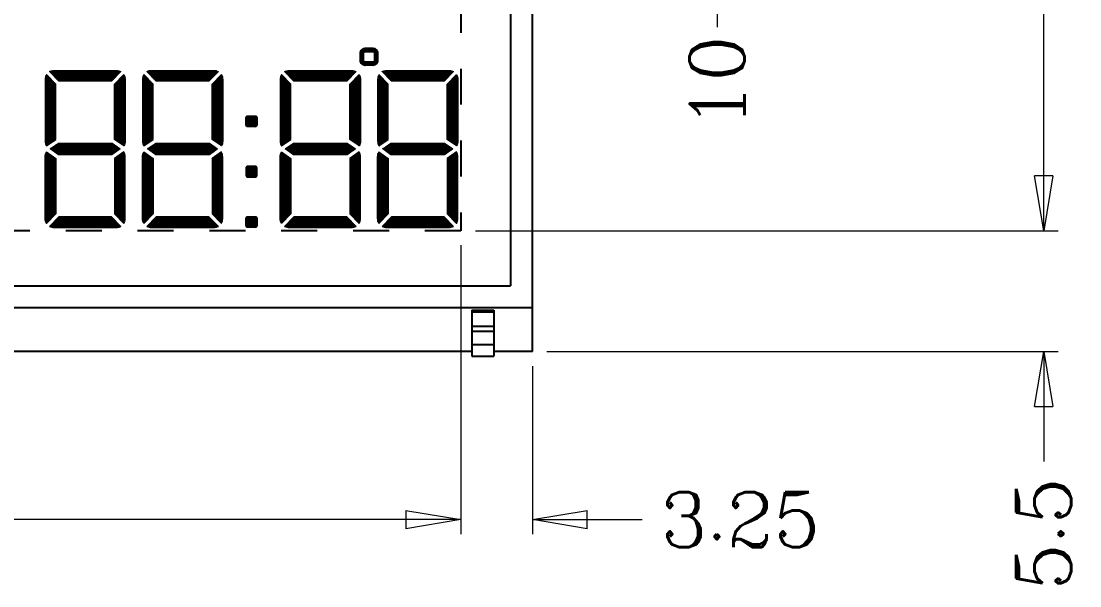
# Model space of a CAD drawing. Header units: millimetres. Extents: x 4624 to 7017, y -668 to -190.
# Drawn here: x 4746.92 to 4795.07, y -320.32 to -294.65 of the extents above; entities that cross this region are included whole.
import ezdxf

# ---------------------------------------------------------------- set-up
doc = ezdxf.new("R2010")
doc.units = ezdxf.units.MM
doc.header["$LTSCALE"] = 16.335
doc.header["$PDMODE"] = 3
doc.header["$PDSIZE"] = 8
doc.linetypes.add('DOT', pattern=[0.2, 0.1, -0.1])
doc.layers.get('0').update_dxf_attribs({"linetype": 'CONTINUOUS'})
doc.layers.get('Defpoints').update_dxf_attribs({"linetype": 'CONTINUOUS'})
doc.layers.add('05___PRT_ALL_DTM_CSYS', color=7, linetype='CONTINUOUS')
doc.styles.add('ROMANC', font='romanc.shx', dxfattribs={"bigfont": 'gbcbig.shx'})
doc.dimstyles.new('YanXiu', dxfattribs={"dimtxt": 2.5, "dimasz": 2.5, "dimexe": 0.66, "dimexo": 0.66, "dimgap": 0.66, "dimtad": 0, "dimdsep": 46, "dimtxsty": 'ROMANC', "dimblk": 'CLOSED', "dimcen": 0, "dimclrd": 3, "dimclre": 9, "dimclrt": 42, "dimazin": 2, "dimtfac": 1, "dimtofl": 0, "dimtmove": 0, "dimatfit": 3, "dimldrblk": 'CLOSED', "dimfxl": 0, "dimlwd": 5, "dimlwe": 5, "dimarcsym": 0})

# ---------------------------------------------------------------- blocks, each defined once
blk = doc.blocks.new('_Closed')
at = {"color": 0, "linetype": 'ByBlock', "lineweight": -2}
for p, q in [((-1, 0.167), (0, 0)), ((-1, 0.167), (-1, -0.167)), ((0, 0), (-1, -0.167)), ((0, 0), (-1, 0))]:
    blk.add_line(p, q, dxfattribs=at)
blk = doc.blocks.new('*D2')
at = {"color": 9, "lineweight": 5, "transparency": 16777216}
for p, q in [((4696.918, -304.835), (4696.918, -317.972)), ((4766.918, -304.835), (4766.918, -317.972))]:
    blk.add_line(p, q, dxfattribs=at)
at = {"color": 3, "lineweight": 5, "transparency": 16777216}
for p, q in [((4699.418, -317.312), (4729.234, -317.312)), ((4764.418, -317.312), (4734.602, -317.312))]:
    blk.add_line(p, q, dxfattribs=at)
at = {"layer": 'Defpoints', "color": 0, "transparency": 16777216}
for p in [(4696.918, -304.175), (4766.918, -304.175), (4766.918, -317.312)]:
    blk.add_point(p, dxfattribs=at)
at = {"color": 3, "lineweight": 5, "transparency": 16777216, "xscale": 2.5, "yscale": 2.5, "zscale": 2.5, "rotation": 180}
blk.add_blockref('_Closed', (4696.918, -317.312), dxfattribs=at)
at = {"color": 3, "lineweight": 5, "transparency": 16777216, "xscale": 2.5, "yscale": 2.5, "zscale": 2.5}
blk.add_blockref('_Closed', (4766.918, -317.312), dxfattribs=at)
at = {"color": 42, "transparency": 16777216, "insert": (4731.918, -317.312), "char_height": 2.5, "attachment_point": 5, "style": 'ROMANC'}
blk.add_mtext('70', dxfattribs=at)
blk = doc.blocks.new('*D3')
at = {"color": 9, "lineweight": 5, "transparency": 16777216}
for p, q in [((4767.578, -270.675), (4794.09, -270.675)), ((4767.578, -304.175), (4794.09, -304.175))]:
    blk.add_line(p, q, dxfattribs=at)
at = {"color": 3, "lineweight": 5, "transparency": 16777216}
for p, q in [((4793.43, -273.175), (4793.43, -282.955)), ((4793.43, -301.675), (4793.43, -291.894))]:
    blk.add_line(p, q, dxfattribs=at)
at = {"layer": 'Defpoints', "color": 0, "transparency": 16777216}
for p in [(4766.918, -270.675), (4793.43, -270.675), (4766.918, -304.175)]:
    blk.add_point(p, dxfattribs=at)
at = {"color": 3, "lineweight": 5, "transparency": 16777216, "xscale": 2.5, "yscale": 2.5, "zscale": 2.5}
for p, rotation in [((4793.43, -270.675), 90), ((4793.43, -304.175), 270)]:
    blk.add_blockref('_Closed', p, dxfattribs=dict(at, rotation=rotation))
at = {"color": 42, "transparency": 16777216, "insert": (4793.43, -287.425), "char_height": 2.5, "attachment_point": 5, "rotation": 90, "style": 'ROMANC'}
blk.add_mtext('33.5', dxfattribs=at)
blk = doc.blocks.new('*D7')
at = {"color": 3, "lineweight": 5, "transparency": 16777216}
for p, q in [((4793.43, -301.675), (4793.43, -299.175)), ((4793.43, -312.175), (4793.43, -314.675))]:
    blk.add_line(p, q, dxfattribs=at)
at = {"color": 9, "lineweight": 5, "transparency": 16777216}
for p, q in [((4767.578, -304.175), (4794.09, -304.175)), ((4770.828, -309.675), (4794.09, -309.675))]:
    blk.add_line(p, q, dxfattribs=at)
at = {"layer": 'Defpoints', "color": 0, "transparency": 16777216}
for p in [(4766.918, -304.175), (4770.168, -309.675), (4793.43, -309.675)]:
    blk.add_point(p, dxfattribs=at)
at = {"color": 3, "lineweight": 5, "transparency": 16777216, "xscale": 2.5, "yscale": 2.5, "zscale": 2.5}
for p, rotation in [((4793.43, -304.175), 270), ((4793.43, -309.675), 90)]:
    blk.add_blockref('_Closed', p, dxfattribs=dict(at, rotation=rotation))
at = {"color": 42, "transparency": 16777216, "insert": (4793.43, -317.954), "char_height": 2.5, "attachment_point": 5, "rotation": 90, "style": 'ROMANC'}
blk.add_mtext('5.5', dxfattribs=at)
blk = doc.blocks.new('*D4')
at = {"color": 9, "lineweight": 5, "transparency": 16777216}
blk.add_line((4770.168, -310.335), (4770.168, -317.972), dxfattribs=at)
at = {"color": 3, "lineweight": 5, "transparency": 16777216}
for p, q in [((4764.418, -317.312), (4761.918, -317.312)), ((4772.668, -317.312), (4775.168, -317.312))]:
    blk.add_line(p, q, dxfattribs=at)
at = {"layer": 'Defpoints', "color": 0, "transparency": 16777216}
for p in [(4770.168, -309.675), (4766.918, -317.312), (4766.918, -317.312)]:
    blk.add_point(p, dxfattribs=at)
at = {"color": 3, "lineweight": 5, "transparency": 16777216, "xscale": 2.5, "yscale": 2.5, "zscale": 2.5}
blk.add_blockref('_Closed', (4766.918, -317.312), dxfattribs=at)
at = {"color": 3, "lineweight": 5, "transparency": 16777216, "xscale": 2.5, "yscale": 2.5, "zscale": 2.5, "rotation": 180}
blk.add_blockref('_Closed', (4770.168, -317.312), dxfattribs=at)
at = {"color": 42, "transparency": 16777216, "insert": (4779.637, -317.312), "char_height": 2.5, "attachment_point": 5, "style": 'ROMANC'}
blk.add_mtext('3.25', dxfattribs=at)
blk = doc.blocks.new('*D10')
at = {"color": 9, "lineweight": 5, "transparency": 16777216}
for p, q in [((4770.828, -282.425), (4779.232, -282.425)), ((4770.828, -292.425), (4779.232, -292.425))]:
    blk.add_line(p, q, dxfattribs=at)
at = {"color": 3, "lineweight": 5, "transparency": 16777216}
for p, q in [((4778.572, -284.925), (4778.572, -289.925)), ((4778.572, -292.425), (4778.572, -294.925))]:
    blk.add_line(p, q, dxfattribs=at)
at = {"layer": 'Defpoints', "color": 0, "transparency": 16777216}
for p in [(4770.168, -282.425), (4770.168, -292.425), (4778.572, -292.425)]:
    blk.add_point(p, dxfattribs=at)
at = {"color": 3, "lineweight": 5, "transparency": 16777216, "xscale": 2.5, "yscale": 2.5, "zscale": 2.5}
for p, rotation in [((4778.572, -282.425), 90), ((4778.572, -292.425), 270)]:
    blk.add_blockref('_Closed', p, dxfattribs=dict(at, rotation=rotation))
at = {"color": 42, "transparency": 16777216, "insert": (4778.572, -297.43), "char_height": 2.5, "attachment_point": 5, "rotation": 90, "style": 'ROMANC'}
blk.add_mtext('10', dxfattribs=at)

msp = doc.modelspace()

# ---------------------------------------------------------------- hatches: boundary and pattern name
at = {"lineweight": 0}
h = msp.add_hatch(dxfattribs=at)
h.set_pattern_fill('ANSI31', color=256, scale=0.006944)
h.set_pattern_definition([(45, (597.12712, 54.665225), (-0.01559072243, 0.01559072243), [])])
edge = h.paths.add_edge_path()
edge.add_line((4762.573, -295.866), (4762.907, -295.866))
edge.add_arc((4762.907, -296.102), 0.237, 0, 90, ccw=False)
edge.add_line((4763.143, -296.102), (4763.143, -296.436))
edge.add_arc((4762.907, -296.436), 0.237, -90, 0, ccw=False)
edge.add_line((4762.907, -296.672), (4762.573, -296.672))
edge.add_arc((4762.573, -296.436), 0.237, 180, 270, ccw=False)
edge.add_line((4762.337, -296.436), (4762.337, -296.102))
edge.add_arc((4762.573, -296.102), 0.237, 90, 180, ccw=False)
edge = h.paths.add_edge_path(flags=16)
edge.add_line((4762.573, -296.036), (4762.907, -296.036))
edge.add_arc((4762.907, -296.102), 0.0666, 0, 90, ccw=False)
edge.add_line((4762.973, -296.102), (4762.973, -296.436))
edge.add_arc((4762.907, -296.436), 0.0666, -90, 0, ccw=False)
edge.add_line((4762.907, -296.502), (4762.573, -296.502))
edge.add_arc((4762.573, -296.436), 0.0666, 180, 270, ccw=False)
edge.add_line((4762.507, -296.436), (4762.507, -296.102))
edge.add_arc((4762.573, -296.102), 0.0666, 90, 180, ccw=False)
edge = h.paths.add_edge_path()
edge.add_line((4757.226, -303.527), (4757.56, -303.527))
edge.add_arc((4757.56, -303.614), 0.0878, 0, 90, ccw=False)
edge.add_line((4757.647, -303.614), (4757.647, -303.948))
edge.add_arc((4757.56, -303.948), 0.0878, -90, 0, ccw=False)
edge.add_line((4757.56, -304.036), (4757.226, -304.036))
edge.add_arc((4757.226, -303.948), 0.0878, 180, 270, ccw=False)
edge.add_line((4757.138, -303.948), (4757.138, -303.614))
edge.add_arc((4757.226, -303.614), 0.0878, 90, 180, ccw=False)
edge = h.paths.add_edge_path()
edge.add_line((4757.226, -301.745), (4757.56, -301.745))
edge.add_arc((4757.56, -301.658), 0.0878, 270, 360)
edge.add_line((4757.647, -301.658), (4757.647, -301.324))
edge.add_arc((4757.56, -301.324), 0.0878, 360, 450)
edge.add_line((4757.56, -301.236), (4757.226, -301.236))
edge.add_arc((4757.226, -301.324), 0.0878, 90, 180)
edge.add_line((4757.138, -301.324), (4757.138, -301.658))
edge.add_arc((4757.226, -301.658), 0.0878, 180, 270)
edge = h.paths.add_edge_path()
edge.add_line((4757.226, -298.946), (4757.56, -298.946))
edge.add_arc((4757.56, -299.034), 0.0878, 0, 90, ccw=False)
edge.add_line((4757.647, -299.034), (4757.647, -299.367))
edge.add_arc((4757.56, -299.367), 0.0878, -90, 0, ccw=False)
edge.add_line((4757.56, -299.455), (4757.226, -299.455))
edge.add_arc((4757.226, -299.367), 0.0878, 180, 270, ccw=False)
edge.add_line((4757.138, -299.367), (4757.138, -299.034))
edge.add_arc((4757.226, -299.034), 0.0878, 90, 180, ccw=False)
edge = h.paths.add_edge_path()
edge.add_arc((4763.541, -300.812), 0.41, 148.3253, 180, ccw=False)
edge.add_line((4763.192, -300.596), (4763.617, -300.896))
edge.add_line((4763.617, -300.896), (4763.617, -303.413))
edge.add_line((4763.617, -303.413), (4763.192, -303.841))
edge.add_arc((4763.541, -303.625), 0.41, 180, 211.6747, ccw=False)
edge.add_line((4763.131, -303.625), (4763.131, -300.812))
edge = h.paths.add_edge_path()
edge.add_line((4764.869, -304.036), (4766.369, -304.036))
edge.add_arc((4766.369, -303.625), 0.41, 270, 300.993)
edge.add_line((4766.58, -303.977), (4766.155, -303.549))
edge.add_line((4766.155, -303.549), (4764.869, -303.549))
edge.add_line((4764.869, -303.549), (4763.755, -303.549))
edge.add_line((4763.755, -303.549), (4763.33, -303.977))
edge.add_arc((4763.541, -303.625), 0.41, 239.007, 270)
edge.add_line((4763.541, -304.036), (4764.869, -304.036))
edge = h.paths.add_edge_path()
edge.add_arc((4763.541, -300.109), 0.41, 180, 211.6747)
edge.add_line((4763.192, -300.324), (4763.617, -300.025))
edge.add_line((4763.617, -300.025), (4763.617, -297.508))
edge.add_line((4763.617, -297.508), (4763.192, -297.08))
edge.add_arc((4763.541, -297.295), 0.41, 148.3253, 180)
edge.add_line((4763.131, -297.295), (4763.131, -300.109))
edge = h.paths.add_edge_path()
edge.add_line((4764.869, -296.885), (4766.369, -296.885))
edge.add_arc((4766.369, -297.295), 0.41, 59.007, 90, ccw=False)
edge.add_line((4766.58, -296.943), (4766.155, -297.371))
edge.add_line((4766.155, -297.371), (4764.869, -297.371))
edge.add_line((4764.869, -297.371), (4763.755, -297.371))
edge.add_line((4763.755, -297.371), (4763.33, -296.943))
edge.add_arc((4763.541, -297.295), 0.41, 90, 120.993, ccw=False)
edge.add_line((4763.541, -296.885), (4764.869, -296.885))
h.paths.add_polyline_path([(4764.869, -300.198), (4766.176, -300.198), (4766.549, -300.46), (4766.172, -300.725), (4764.869, -300.725), (4763.737, -300.725), (4763.361, -300.46), (4763.734, -300.198)])
edge = h.paths.add_edge_path()
edge.add_arc((4766.369, -300.812), 0.41, 0, 31.6747)
edge.add_line((4766.718, -300.596), (4766.293, -300.896))
edge.add_line((4766.293, -300.896), (4766.293, -303.413))
edge.add_line((4766.293, -303.413), (4766.718, -303.841))
edge.add_arc((4766.369, -303.625), 0.41, 328.3253, 360)
edge.add_line((4766.779, -303.625), (4766.779, -300.812))
edge = h.paths.add_edge_path()
edge.add_arc((4766.369, -300.109), 0.41, 328.3253, 360, ccw=False)
edge.add_line((4766.718, -300.324), (4766.293, -300.025))
edge.add_line((4766.293, -300.025), (4766.293, -297.508))
edge.add_line((4766.293, -297.508), (4766.718, -297.08))
edge.add_arc((4766.369, -297.295), 0.41, 0, 31.6747, ccw=False)
edge.add_line((4766.779, -297.295), (4766.779, -300.109))
edge = h.paths.add_edge_path()
edge.add_arc((4759.111, -300.812), 0.41, 148.3253, 180, ccw=False)
edge.add_line((4758.762, -300.596), (4759.187, -300.896))
edge.add_line((4759.187, -300.896), (4759.187, -303.413))
edge.add_line((4759.187, -303.413), (4758.762, -303.841))
edge.add_arc((4759.111, -303.625), 0.41, 180, 211.6747, ccw=False)
edge.add_line((4758.701, -303.625), (4758.701, -300.812))
edge = h.paths.add_edge_path()
edge.add_line((4760.439, -304.036), (4761.939, -304.036))
edge.add_arc((4761.939, -303.625), 0.41, 270, 300.993)
edge.add_line((4762.15, -303.977), (4761.725, -303.549))
edge.add_line((4761.725, -303.549), (4760.439, -303.549))
edge.add_line((4760.439, -303.549), (4759.325, -303.549))
edge.add_line((4759.325, -303.549), (4758.9, -303.977))
edge.add_arc((4759.111, -303.625), 0.41, 239.007, 270)
edge.add_line((4759.111, -304.036), (4760.439, -304.036))
edge = h.paths.add_edge_path()
edge.add_arc((4759.111, -300.109), 0.41, 180, 211.6747)
edge.add_line((4758.762, -300.324), (4759.187, -300.025))
edge.add_line((4759.187, -300.025), (4759.187, -297.508))
edge.add_line((4759.187, -297.508), (4758.762, -297.08))
edge.add_arc((4759.111, -297.295), 0.41, 148.3253, 180)
edge.add_line((4758.701, -297.295), (4758.701, -300.109))
edge = h.paths.add_edge_path()
edge.add_line((4760.439, -296.885), (4761.939, -296.885))
edge.add_arc((4761.939, -297.295), 0.41, 59.007, 90, ccw=False)
edge.add_line((4762.15, -296.943), (4761.725, -297.371))
edge.add_line((4761.725, -297.371), (4760.439, -297.371))
edge.add_line((4760.439, -297.371), (4759.325, -297.371))
edge.add_line((4759.325, -297.371), (4758.9, -296.943))
edge.add_arc((4759.111, -297.295), 0.41, 90, 120.993, ccw=False)
edge.add_line((4759.111, -296.885), (4760.439, -296.885))
h.paths.add_polyline_path([(4760.439, -300.198), (4761.746, -300.198), (4762.119, -300.46), (4761.743, -300.725), (4760.439, -300.725), (4759.307, -300.725), (4758.931, -300.46), (4759.304, -300.198)])
edge = h.paths.add_edge_path()
edge.add_arc((4761.939, -300.812), 0.41, 0, 31.6747)
edge.add_line((4762.288, -300.596), (4761.863, -300.896))
edge.add_line((4761.863, -300.896), (4761.863, -303.413))
edge.add_line((4761.863, -303.413), (4762.288, -303.841))
edge.add_arc((4761.939, -303.625), 0.41, 328.3253, 360)
edge.add_line((4762.349, -303.625), (4762.349, -300.812))
edge = h.paths.add_edge_path()
edge.add_arc((4761.939, -300.109), 0.41, 328.3253, 360, ccw=False)
edge.add_line((4762.288, -300.324), (4761.863, -300.025))
edge.add_line((4761.863, -300.025), (4761.863, -297.508))
edge.add_line((4761.863, -297.508), (4762.288, -297.08))
edge.add_arc((4761.939, -297.295), 0.41, 0, 31.6747, ccw=False)
edge.add_line((4762.349, -297.295), (4762.349, -300.109))
edge = h.paths.add_edge_path()
edge.add_arc((4752.847, -300.812), 0.41, 148.3253, 180, ccw=False)
edge.add_line((4752.497, -300.596), (4752.923, -300.896))
edge.add_line((4752.923, -300.896), (4752.923, -303.413))
edge.add_line((4752.923, -303.413), (4752.497, -303.841))
edge.add_arc((4752.847, -303.625), 0.41, 180, 211.6747, ccw=False)
edge.add_line((4752.436, -303.625), (4752.436, -300.812))
edge = h.paths.add_edge_path()
edge.add_line((4754.175, -304.036), (4755.674, -304.036))
edge.add_arc((4755.674, -303.625), 0.41, 270, 300.993)
edge.add_line((4755.886, -303.977), (4755.46, -303.549))
edge.add_line((4755.46, -303.549), (4754.175, -303.549))
edge.add_line((4754.175, -303.549), (4753.061, -303.549))
edge.add_line((4753.061, -303.549), (4752.635, -303.977))
edge.add_arc((4752.847, -303.625), 0.41, 239.007, 270)
edge.add_line((4752.847, -304.036), (4754.175, -304.036))
edge = h.paths.add_edge_path()
edge.add_arc((4752.847, -300.109), 0.41, 180, 211.6747)
edge.add_line((4752.497, -300.324), (4752.923, -300.025))
edge.add_line((4752.923, -300.025), (4752.923, -297.508))
edge.add_line((4752.923, -297.508), (4752.497, -297.08))
edge.add_arc((4752.847, -297.295), 0.41, 148.3253, 180)
edge.add_line((4752.436, -297.295), (4752.436, -300.109))
edge = h.paths.add_edge_path()
edge.add_line((4754.175, -296.885), (4755.674, -296.885))
edge.add_arc((4755.674, -297.295), 0.41, 59.007, 90, ccw=False)
edge.add_line((4755.886, -296.943), (4755.46, -297.371))
edge.add_line((4755.46, -297.371), (4754.175, -297.371))
edge.add_line((4754.175, -297.371), (4753.061, -297.371))
edge.add_line((4753.061, -297.371), (4752.635, -296.943))
edge.add_arc((4752.847, -297.295), 0.41, 90, 120.993, ccw=False)
edge.add_line((4752.847, -296.885), (4754.175, -296.885))
h.paths.add_polyline_path([(4754.175, -300.198), (4755.482, -300.198), (4755.855, -300.46), (4755.478, -300.725), (4754.175, -300.725), (4753.043, -300.725), (4752.666, -300.46), (4753.039, -300.198)])
edge = h.paths.add_edge_path()
edge.add_arc((4755.674, -300.812), 0.41, 0, 31.6747)
edge.add_line((4756.024, -300.596), (4755.598, -300.896))
edge.add_line((4755.598, -300.896), (4755.598, -303.413))
edge.add_line((4755.598, -303.413), (4756.024, -303.841))
edge.add_arc((4755.674, -303.625), 0.41, 328.3253, 360)
edge.add_line((4756.085, -303.625), (4756.085, -300.812))
edge = h.paths.add_edge_path()
edge.add_arc((4755.674, -300.109), 0.41, 328.3253, 360, ccw=False)
edge.add_line((4756.024, -300.324), (4755.598, -300.025))
edge.add_line((4755.598, -300.025), (4755.598, -297.508))
edge.add_line((4755.598, -297.508), (4756.024, -297.08))
edge.add_arc((4755.674, -297.295), 0.41, 0, 31.6747, ccw=False)
edge.add_line((4756.085, -297.295), (4756.085, -300.109))
edge = h.paths.add_edge_path()
edge.add_arc((4748.417, -300.812), 0.41, 148.3253, 180, ccw=False)
edge.add_line((4748.068, -300.596), (4748.493, -300.896))
edge.add_line((4748.493, -300.896), (4748.493, -303.413))
edge.add_line((4748.493, -303.413), (4748.068, -303.841))
edge.add_arc((4748.417, -303.625), 0.41, 180, 211.6747, ccw=False)
edge.add_line((4748.007, -303.625), (4748.007, -300.812))
edge = h.paths.add_edge_path()
edge.add_line((4749.745, -304.036), (4751.245, -304.036))
edge.add_arc((4751.245, -303.625), 0.41, 270, 300.993)
edge.add_line((4751.456, -303.977), (4751.031, -303.549))
edge.add_line((4751.031, -303.549), (4749.745, -303.549))
edge.add_line((4749.745, -303.549), (4748.631, -303.549))
edge.add_line((4748.631, -303.549), (4748.206, -303.977))
edge.add_arc((4748.417, -303.625), 0.41, 239.007, 270)
edge.add_line((4748.417, -304.036), (4749.745, -304.036))
edge = h.paths.add_edge_path()
edge.add_arc((4748.417, -300.109), 0.41, 180, 211.6747)
edge.add_line((4748.068, -300.324), (4748.493, -300.025))
edge.add_line((4748.493, -300.025), (4748.493, -297.508))
edge.add_line((4748.493, -297.508), (4748.068, -297.08))
edge.add_arc((4748.417, -297.295), 0.41, 148.3253, 180)
edge.add_line((4748.007, -297.295), (4748.007, -300.109))
edge = h.paths.add_edge_path()
edge.add_line((4749.745, -296.885), (4751.245, -296.885))
edge.add_arc((4751.245, -297.295), 0.41, 59.007, 90, ccw=False)
edge.add_line((4751.456, -296.943), (4751.031, -297.371))
edge.add_line((4751.031, -297.371), (4749.745, -297.371))
edge.add_line((4749.745, -297.371), (4748.631, -297.371))
edge.add_line((4748.631, -297.371), (4748.206, -296.943))
edge.add_arc((4748.417, -297.295), 0.41, 90, 120.993, ccw=False)
edge.add_line((4748.417, -296.885), (4749.745, -296.885))
h.paths.add_polyline_path([(4749.745, -300.198), (4751.052, -300.198), (4751.425, -300.46), (4751.048, -300.725), (4749.745, -300.725), (4748.613, -300.725), (4748.237, -300.46), (4748.609, -300.198)])
edge = h.paths.add_edge_path()
edge.add_arc((4751.245, -300.812), 0.41, 0, 31.6747)
edge.add_line((4751.594, -300.596), (4751.168, -300.896))
edge.add_line((4751.168, -300.896), (4751.168, -303.413))
edge.add_line((4751.168, -303.413), (4751.594, -303.841))
edge.add_arc((4751.245, -303.625), 0.41, 328.3253, 360)
edge.add_line((4751.655, -303.625), (4751.655, -300.812))
edge = h.paths.add_edge_path()
edge.add_arc((4751.245, -300.109), 0.41, 328.3253, 360, ccw=False)
edge.add_line((4751.594, -300.324), (4751.168, -300.025))
edge.add_line((4751.168, -300.025), (4751.168, -297.508))
edge.add_line((4751.168, -297.508), (4751.594, -297.08))
edge.add_arc((4751.245, -297.295), 0.41, 0, 31.6747, ccw=False)
edge.add_line((4751.655, -297.295), (4751.655, -300.109))

# ---------------------------------------------------------------- linework, layer by layer
at = {"color": 7, "linetype": 'Continuous'}
for p, q in [((4770.168, -309.675), (4770.168, -265.175)), ((4769.168, -268.175), (4769.168, -306.675)), ((4694.668, -306.675), (4769.168, -306.675)), ((4770.168, -307.675), (4693.668, -307.675)), ((4767.418, -307.785), (4768.418, -307.785)), ((4767.418, -307.785), (4767.418, -309.885)), ((4767.418, -307.869), (4768.418, -307.869)), ((4768.418, -307.785), (4768.418, -309.885)), ((4767.418, -308.514), (4768.418, -308.514)), ((4767.418, -308.744), (4768.418, -308.744)), ((4767.418, -309.348), (4768.418, -309.348)), ((4767.418, -309.675), (4696.418, -309.675)), ((4767.418, -309.885), (4768.418, -309.885)), ((4770.168, -309.675), (4768.418, -309.675))]:
    msp.add_line(p, q, dxfattribs=at)
at = {"color": 4, "linetype": 'DOT'}
msp.add_lwpolyline([(4766.918, -304.175), (4696.918, -304.175), (4696.918, -270.675), (4766.918, -270.675)], close=True, dxfattribs=at)
at = {"lineweight": 0}
for points in [[(4762.573, -295.866), (4762.907, -295.866, -0.414214), (4763.143, -296.102), (4763.143, -296.436, -0.414214), (4762.907, -296.672), (4762.573, -296.672, -0.414214), (4762.337, -296.436), (4762.337, -296.102, -0.414214)], [(4762.573, -296.036), (4762.907, -296.036, -0.414214), (4762.973, -296.102), (4762.973, -296.436, -0.414214), (4762.907, -296.502), (4762.573, -296.502, -0.414214), (4762.507, -296.436), (4762.507, -296.102, -0.414214)], [(4757.226, -298.946), (4757.56, -298.946, -0.414214), (4757.647, -299.034), (4757.647, -299.367, -0.414214), (4757.56, -299.455), (4757.226, -299.455, -0.414214), (4757.138, -299.367), (4757.138, -299.034, -0.414214)], [(4757.226, -301.745), (4757.56, -301.745, 0.414214), (4757.647, -301.658), (4757.647, -301.324, 0.414214), (4757.56, -301.236), (4757.226, -301.236, 0.414214), (4757.138, -301.324), (4757.138, -301.658, 0.414214)], [(4757.226, -303.527), (4757.56, -303.527, -0.414214), (4757.647, -303.614), (4757.647, -303.948, -0.414214), (4757.56, -304.036), (4757.226, -304.036, -0.414214), (4757.138, -303.948), (4757.138, -303.614, -0.414214)]]:
    msp.add_lwpolyline(points, format="xyb", close=True, dxfattribs=at)
at = {"layer": '05___PRT_ALL_DTM_CSYS', "lineweight": 0}
for points in [[(4748.007, -300.109, 0.139094), (4748.068, -300.324), (4748.493, -300.025), (4748.493, -297.508), (4748.068, -297.08, 0.139094), (4748.007, -297.295)], [(4749.745, -296.885), (4751.245, -296.885, -0.136063), (4751.456, -296.943), (4751.031, -297.371), (4749.745, -297.371), (4748.631, -297.371), (4748.206, -296.943, -0.136063), (4748.417, -296.885)], [(4751.655, -300.109, -0.139094), (4751.594, -300.324), (4751.168, -300.025), (4751.168, -297.508), (4751.594, -297.08, -0.139094), (4751.655, -297.295)], [(4752.436, -300.109, 0.139094), (4752.497, -300.324), (4752.923, -300.025), (4752.923, -297.508), (4752.497, -297.08, 0.139094), (4752.436, -297.295)], [(4754.175, -296.885), (4755.674, -296.885, -0.136063), (4755.886, -296.943), (4755.46, -297.371), (4754.175, -297.371), (4753.061, -297.371), (4752.635, -296.943, -0.136063), (4752.847, -296.885)], [(4756.085, -300.109, -0.139094), (4756.024, -300.324), (4755.598, -300.025), (4755.598, -297.508), (4756.024, -297.08, -0.139094), (4756.085, -297.295)], [(4758.701, -300.109, 0.139094), (4758.762, -300.324), (4759.187, -300.025), (4759.187, -297.508), (4758.762, -297.08, 0.139094), (4758.701, -297.295)], [(4760.439, -296.885), (4761.939, -296.885, -0.136063), (4762.15, -296.943), (4761.725, -297.371), (4760.439, -297.371), (4759.325, -297.371), (4758.9, -296.943, -0.136063), (4759.111, -296.885)], [(4762.349, -300.109, -0.139094), (4762.288, -300.324), (4761.863, -300.025), (4761.863, -297.508), (4762.288, -297.08, -0.139094), (4762.349, -297.295)], [(4763.131, -300.109, 0.139094), (4763.192, -300.324), (4763.617, -300.025), (4763.617, -297.508), (4763.192, -297.08, 0.139094), (4763.131, -297.295)], [(4764.869, -296.885), (4766.369, -296.885, -0.136063), (4766.58, -296.943), (4766.155, -297.371), (4764.869, -297.371), (4763.755, -297.371), (4763.33, -296.943, -0.136063), (4763.541, -296.885)], [(4766.779, -300.109, -0.139094), (4766.718, -300.324), (4766.293, -300.025), (4766.293, -297.508), (4766.718, -297.08, -0.139094), (4766.779, -297.295)], [(4748.007, -300.812, -0.139094), (4748.068, -300.596), (4748.493, -300.896), (4748.493, -303.413), (4748.068, -303.841, -0.139094), (4748.007, -303.625)], [(4751.655, -300.812, 0.139094), (4751.594, -300.596), (4751.168, -300.896), (4751.168, -303.413), (4751.594, -303.841, 0.139094), (4751.655, -303.625)], [(4752.436, -300.812, -0.139094), (4752.497, -300.596), (4752.923, -300.896), (4752.923, -303.413), (4752.497, -303.841, -0.139094), (4752.436, -303.625)], [(4756.085, -300.812, 0.139094), (4756.024, -300.596), (4755.598, -300.896), (4755.598, -303.413), (4756.024, -303.841, 0.139094), (4756.085, -303.625)], [(4758.701, -300.812, -0.139094), (4758.762, -300.596), (4759.187, -300.896), (4759.187, -303.413), (4758.762, -303.841, -0.139094), (4758.701, -303.625)], [(4762.349, -300.812, 0.139094), (4762.288, -300.596), (4761.863, -300.896), (4761.863, -303.413), (4762.288, -303.841, 0.139094), (4762.349, -303.625)], [(4763.131, -300.812, -0.139094), (4763.192, -300.596), (4763.617, -300.896), (4763.617, -303.413), (4763.192, -303.841, -0.139094), (4763.131, -303.625)], [(4766.779, -300.812, 0.139094), (4766.718, -300.596), (4766.293, -300.896), (4766.293, -303.413), (4766.718, -303.841, 0.139094), (4766.779, -303.625)], [(4749.745, -304.036), (4751.245, -304.036, 0.136063), (4751.456, -303.977), (4751.031, -303.549), (4749.745, -303.549), (4748.631, -303.549), (4748.206, -303.977, 0.136063), (4748.417, -304.036)], [(4754.175, -304.036), (4755.674, -304.036, 0.136063), (4755.886, -303.977), (4755.46, -303.549), (4754.175, -303.549), (4753.061, -303.549), (4752.635, -303.977, 0.136063), (4752.847, -304.036)], [(4760.439, -304.036), (4761.939, -304.036, 0.136063), (4762.15, -303.977), (4761.725, -303.549), (4760.439, -303.549), (4759.325, -303.549), (4758.9, -303.977, 0.136063), (4759.111, -304.036)], [(4764.869, -304.036), (4766.369, -304.036, 0.136063), (4766.58, -303.977), (4766.155, -303.549), (4764.869, -303.549), (4763.755, -303.549), (4763.33, -303.977, 0.136063), (4763.541, -304.036)]]:
    msp.add_lwpolyline(points, format="xyb", close=True, dxfattribs=at)
for points in [[(4749.745, -300.198), (4751.052, -300.198), (4751.425, -300.46), (4751.048, -300.725), (4749.745, -300.725), (4748.613, -300.725), (4748.237, -300.46), (4748.609, -300.198)], [(4754.175, -300.198), (4755.482, -300.198), (4755.855, -300.46), (4755.478, -300.725), (4754.175, -300.725), (4753.043, -300.725), (4752.666, -300.46), (4753.039, -300.198)], [(4760.439, -300.198), (4761.746, -300.198), (4762.119, -300.46), (4761.743, -300.725), (4760.439, -300.725), (4759.307, -300.725), (4758.931, -300.46), (4759.304, -300.198)], [(4764.869, -300.198), (4766.176, -300.198), (4766.549, -300.46), (4766.172, -300.725), (4764.869, -300.725), (4763.737, -300.725), (4763.361, -300.46), (4763.734, -300.198)]]:
    msp.add_lwpolyline(points, close=True, dxfattribs=at)

# ---------------------------------------------------------------- dimensions: what is measured, and where the dimension line sits
for base, p1, p2, picture, middle in [((4793.43, -270.675), (4766.918, -304.175), (4766.918, -270.675), '*D3', (4793.43, -287.425)), ((4778.572, -292.425), (4770.168, -282.425), (4770.168, -292.425), '*D10', (4778.572, -297.43)), ((4793.43, -309.675), (4766.918, -304.175), (4770.168, -309.675), '*D7', (4793.43, -317.954))]:
    dim = msp.add_linear_dim(base=base, p1=p1, p2=p2, angle=90, dimstyle='YanXiu')
    dim.commit()
    dim.dimension.update_dxf_attribs({"geometry": picture, "text_midpoint": middle})
dim = msp.add_linear_dim(base=(4766.918, -317.312), p1=(4696.918, -304.175), p2=(4766.918, -304.175), dimstyle='YanXiu')
dim.commit()
dim.dimension.update_dxf_attribs({"geometry": '*D2', "text_midpoint": (4731.918, -317.312)})
dim = msp.add_linear_dim(base=(4766.918, -317.312), p1=(4770.168, -309.675), p2=(4766.918, -317.312), dimstyle='YanXiu')
dim.commit()
dim.dimension.update_dxf_attribs({"geometry": '*D4', "text_midpoint": (4779.637, -317.312), "dimtype": 160})

doc.saveas('drawing.dxf')
